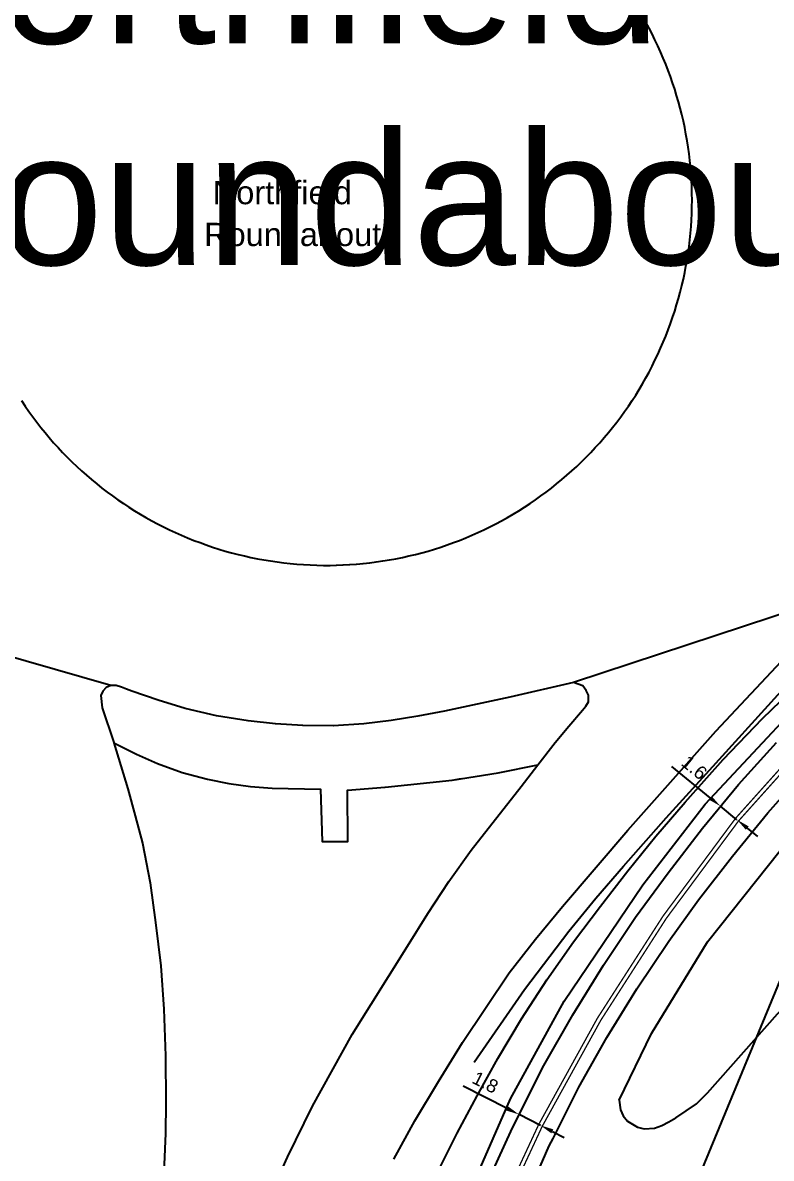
# Model space of a CAD drawing. Header units: millimetres. Extents: x 111502 to 977541, y 8702 to 1044108.
# Drawn here: x 489057.6 to 489113.9, y 240281.2 to 240366.6 of the extents above; entities that cross this region are included whole.
import ezdxf

# ---------------------------------------------------------------- set-up
doc = ezdxf.new("R2010")
doc.units = ezdxf.units.MM
doc.header["$LTSCALE"] = 0.25
doc.linetypes.add('DASHED2', pattern=[9.525, 6.35, -3.175])
for name, color, linetype in [('E HVSS As Laid Dimensions', 30, 'Continuous'), ('E HVSS As Laid HV', 10, 'Continuous'), ('X HVSS Site Background', 8, 'Continuous')]:
    doc.layers.add(name, color=color, linetype=linetype)
doc.styles.add('Arial', font='arial.ttf')
doc.styles.add('OS Master Map$1$Standard', font='txt')
doc.dimstyles.new('HVSS AsLaid', dxfattribs={"dimtxt": 1, "dimasz": 1, "dimexe": 0, "dimexo": 0, "dimgap": 0.5, "dimtad": 1, "dimdec": 1, "dimzin": 1, "dimdsep": 46, "dimtxsty": 'Arial', "dimcen": 0.09, "dimadec": 0, "dimazin": 0, "dimtfac": 1, "dimtdec": 1, "dimtmove": 0, "dimatfit": 3, "dimfxl": 1, "dimtolj": 1, "dimtzin": 0, "dimarcsym": 0})

# ---------------------------------------------------------------- blocks, each defined once
blk = doc.blocks.new('OS MAP 060722')
at = {"layer": 'X HVSS Site Background'}
for points in [[(297.333, 1226.962), (297.323, 1227.462), (297.313, 1227.962), (297.293, 1228.452), (297.253, 1228.952), (297.213, 1229.452), (297.163, 1229.952), (297.103, 1230.442), (297.043, 1230.942), (296.963, 1231.432), (296.873, 1231.922), (296.783, 1232.412), (296.683, 1232.902), (296.563, 1233.392), (296.443, 1233.872), (296.313, 1234.352), (296.173, 1234.832), (296.033, 1235.312), (295.873, 1235.782), (295.713, 1236.252), (295.533, 1236.722), (295.353, 1237.192), (295.163, 1237.652), (294.963, 1238.112), (294.763, 1238.562), (294.543, 1239.012), (294.323, 1239.462), (294.093, 1239.902), (293.853, 1240.342)], [(246.873, 1211.872), (247.153, 1211.452), (247.433, 1211.052), (247.723, 1210.642), (248.023, 1210.242), (248.333, 1209.852), (248.653, 1209.462), (248.973, 1209.082), (249.293, 1208.702), (249.633, 1208.332), (249.973, 1207.972), (250.323, 1207.612), (250.673, 1207.262), (251.033, 1206.912), (251.403, 1206.582), (251.773, 1206.252), (252.153, 1205.922), (252.543, 1205.602), (252.933, 1205.292), (253.333, 1204.992), (253.733, 1204.692), (254.133, 1204.402), (254.553, 1204.122), (254.963, 1203.852), (255.393, 1203.582), (255.813, 1203.322), (256.243, 1203.072), (256.683, 1202.832), (257.123, 1202.592), (257.563, 1202.372), (258.013, 1202.152), (258.473, 1201.942), (258.923, 1201.732), (259.383, 1201.542), (259.843, 1201.352), (260.313, 1201.182), (260.783, 1201.012), (261.253, 1200.852), (261.733, 1200.702), (262.213, 1200.552), (262.693, 1200.422), (263.173, 1200.292), (263.663, 1200.182), (264.143, 1200.072), (264.633, 1199.972), (265.123, 1199.882), (265.623, 1199.802), (266.113, 1199.732), (266.613, 1199.662), (267.103, 1199.612), (267.603, 1199.562), (268.103, 1199.532), (268.593, 1199.502), (269.093, 1199.482), (269.593, 1199.472), (270.093, 1199.472), (270.593, 1199.482), (271.093, 1199.502), (271.593, 1199.532), (272.093, 1199.562), (272.583, 1199.612), (273.083, 1199.662), (273.573, 1199.732), (274.073, 1199.802), (274.563, 1199.882), (275.053, 1199.972), (275.543, 1200.072), (276.033, 1200.182), (276.513, 1200.292), (277.003, 1200.422), (277.483, 1200.552), (277.953, 1200.702), (278.433, 1200.852), (278.903, 1201.012), (279.373, 1201.182), (279.843, 1201.352), (280.303, 1201.542), (280.763, 1201.732), (281.223, 1201.942), (281.673, 1202.152), (282.123, 1202.372), (282.563, 1202.592), (283.003, 1202.832), (283.443, 1203.072), (283.873, 1203.322), (284.303, 1203.582), (284.723, 1203.852), (285.143, 1204.122), (285.553, 1204.402), (285.963, 1204.692), (286.363, 1204.992), (286.753, 1205.292), (287.143, 1205.602), (287.533, 1205.922), (287.913, 1206.252), (288.283, 1206.582), (288.653, 1206.912), (289.013, 1207.262), (289.363, 1207.612), (289.713, 1207.972), (290.053, 1208.332), (290.393, 1208.702), (290.723, 1209.082), (291.043, 1209.462), (291.353, 1209.852), (291.663, 1210.242), (291.963, 1210.642), (292.253, 1211.052), (292.543, 1211.452), (292.823, 1211.872), (293.093, 1212.292), (293.353, 1212.712), (293.603, 1213.142), (293.853, 1213.582), (294.093, 1214.012), (294.323, 1214.462), (294.543, 1214.902), (294.763, 1215.352), (294.963, 1215.812), (295.163, 1216.272), (295.353, 1216.732), (295.533, 1217.192), (295.713, 1217.662), (295.873, 1218.132), (296.033, 1218.612), (296.173, 1219.082), (296.313, 1219.562), (296.443, 1220.042), (296.563, 1220.532), (296.683, 1221.022), (296.783, 1221.502), (296.873, 1221.992), (296.963, 1222.492), (297.043, 1222.982), (297.103, 1223.472), (297.163, 1223.972), (297.213, 1224.462), (297.253, 1224.962), (297.293, 1225.462), (297.313, 1225.962), (297.323, 1226.462), (297.333, 1226.962)], [(282.123, 1153.392), (283.823, 1157.142), (286.173, 1161.842), (288.373, 1165.642), (290.673, 1169.392), (293.073, 1172.992), (295.523, 1176.342), (298.123, 1179.692), (300.823, 1182.992), (303.673, 1186.142)], [(280.943, 1162.092), (284.733, 1167.552), (288.073, 1171.942), (290.083, 1174.422), (292.163, 1176.842), (295.393, 1180.462), (298.633, 1184.062), (303.793, 1189.722), (307.933, 1193.962), (310.403, 1196.182), (314.063, 1199.302), (317.783, 1202.342), (320.223, 1204.182), (322.763, 1205.882), (325.363, 1207.492), (328.093, 1209.092), (330.853, 1210.622), (333.653, 1212.092), (337.693, 1214.072), (341.833, 1215.822), (344.913, 1216.932), (348.033, 1217.922), (351.183, 1218.802)], [(284.973, 1152.092), (286.573, 1155.792), (286.873, 1156.342), (288.823, 1160.192), (290.923, 1163.942), (293.173, 1167.592), (295.573, 1171.192), (297.823, 1174.292), (300.373, 1177.592), (303.023, 1180.842), (305.823, 1183.992)], [(291.853, 1159.222), (291.943, 1158.502), (292.153, 1158.042), (292.473, 1157.642), (293.223, 1157.202), (293.723, 1157.072), (294.503, 1157.112), (295.053, 1157.322), (295.593, 1157.602), (296.123, 1157.892), (297.663, 1158.942), (298.503, 1159.782), (303.753, 1165.722), (315.193, 1176.872), (331.663, 1190.722), (339.563, 1195.622), (346.093, 1198.972), (352.913, 1201.802)], [(291.853, 1159.222), (294.293, 1164.232), (298.493, 1171.152), (303.953, 1178.012), (310.933, 1185.182), (316.623, 1190.462), (327.373, 1198.872), (332.853, 1202.432), (343.313, 1207.992), (352.003, 1211.022)], [(257.423, 1041.842), (266.023, 1097.342), (269.973, 1124.092), (273.613, 1144.112), (278.223, 1153.872), (279.653, 1156.732), (281.153, 1159.552), (282.713, 1162.352), (284.503, 1165.352), (286.403, 1168.282), (288.423, 1171.132), (290.443, 1173.822), (292.503, 1176.482), (294.613, 1179.102), (296.813, 1181.642), (299.663, 1184.852), (302.623, 1187.952), (304.693, 1189.922), (309.393, 1194.462), (314.043, 1198.552), (316.823, 1200.742), (319.653, 1202.852), (324.203, 1206.032)], [(257.423, 1041.842), (258.333, 1041.922), (267.513, 1084.312), (269.843, 1099.952), (272.113, 1116.872), (275.243, 1132.552), (276.793, 1139.572), (278.863, 1147.222), (281.063, 1153.352), (283.673, 1159.332), (287.703, 1166.672), (293.623, 1175.432), (298.313, 1181.512), (308.773, 1192.682), (314.843, 1197.912), (321.733, 1203.032), (324.823, 1205.062), (324.203, 1206.032)], [(274.893, 1154.782), (276.473, 1157.672), (278.243, 1160.632), (280.073, 1163.562), (283.573, 1168.802), (285.543, 1171.332), (287.583, 1173.792), (292.493, 1179.552), (299.113, 1186.992), (304.433, 1192.652), (307.083, 1195.222), (309.813, 1197.702)], [(309.813, 1197.702), (288.413, 1190.652)], [(253.603, 1190.432), (236.653, 1195.302)], [(288.413, 1190.652), (283.613, 1189.552), (278.713, 1188.502), (276.703, 1188.122), (274.683, 1187.802), (272.643, 1187.542), (270.353, 1187.392), (268.043, 1187.412), (265.993, 1187.542), (263.943, 1187.782), (261.543, 1188.152), (259.183, 1188.702), (257.163, 1189.322), (255.173, 1189.992), (254.783, 1190.152), (254.403, 1190.312), (254.003, 1190.432), (253.603, 1190.432)], [(285.723, 1184.452), (287.033, 1186.142), (288.063, 1187.362), (289.083, 1188.582), (289.333, 1188.872), (289.533, 1189.192), (289.533, 1189.702), (289.353, 1190.062), (289.123, 1190.402), (288.413, 1190.652)], [(253.603, 1190.432), (253.243, 1190.282), (252.993, 1190.012), (252.843, 1189.672), (252.953, 1188.762), (253.833, 1186.132), (253.833, 1186.122)], [(282.663, 1082.042), (285.463, 1088.022), (286.903, 1093.622), (291.923, 1115.342), (293.663, 1124.802), (294.433, 1131.662), (295.013, 1140.632), (295.303, 1147.292), (304.093, 1168.532), (312.483, 1178.672), (319.243, 1185.422), (325.803, 1189.672), (328.413, 1189.282), (329.863, 1187.932), (331.113, 1185.712), (330.153, 1182.622), (328.413, 1179.442), (327.933, 1175.582), (328.513, 1170.652), (330.533, 1163.412), (331.872, 1161.893)], [(253.833, 1186.122), (254.873, 1182.652), (255.443, 1180.612), (255.973, 1178.562), (256.553, 1175.592), (256.973, 1172.592), (257.353, 1169.342), (257.583, 1166.072), (257.713, 1162.562), (257.743, 1159.042), (257.713, 1156.712), (257.623, 1154.382), (257.393, 1151.852), (256.673, 1146.382), (255.863, 1140.252), (254.853, 1133.162), (253.513, 1123.532), (252.313, 1115.072), (250.963, 1106.162), (249.713, 1097.902), (248.603, 1090.762), (247.203, 1082.752)], [(253.833, 1186.122), (255.523, 1185.262), (257.123, 1184.562), (258.973, 1183.892), (260.873, 1183.372), (262.483, 1183.052), (264.103, 1182.842), (265.733, 1182.702), (269.383, 1182.632), (269.513, 1178.682), (271.433, 1178.702), (271.403, 1182.542), (274.243, 1182.772), (279.293, 1183.312), (282.733, 1183.852), (285.723, 1184.452)], [(252.273, 1079.042), (253.613, 1091.052), (255.673, 1106.302), (257.443, 1118.912), (258.013, 1122.862), (258.613, 1126.822), (259.223, 1130.762), (259.793, 1133.892), (260.493, 1137.002), (261.433, 1140.572), (262.513, 1144.102), (263.743, 1147.612), (265.143, 1151.052), (266.883, 1154.942), (268.773, 1158.772), (271.763, 1164.162), (275.913, 1170.822), (277.463, 1173.272), (279.033, 1175.692), (280.713, 1178.042), (284.473, 1182.832), (285.723, 1184.452)]]:
    blk.add_lwpolyline(points, dxfattribs=at)
at = {"layer": 'X HVSS Site Background', "flags": 128}
for points in [[(297.333, 1226.962), (297.323, 1227.462), (297.323, 1227.462), (297.313, 1227.962), (297.313, 1227.962), (297.293, 1228.452), (297.293, 1228.452), (297.253, 1228.952), (297.253, 1228.952), (297.213, 1229.452), (297.213, 1229.452), (297.163, 1229.952), (297.163, 1229.952), (297.103, 1230.442), (297.103, 1230.442), (297.043, 1230.942), (297.043, 1230.942), (296.963, 1231.432), (296.963, 1231.432), (296.873, 1231.922), (296.873, 1231.922), (296.783, 1232.412), (296.783, 1232.412), (296.683, 1232.902), (296.683, 1232.902), (296.563, 1233.392), (296.563, 1233.392), (296.443, 1233.872), (296.443, 1233.872), (296.313, 1234.352), (296.313, 1234.352), (296.173, 1234.832), (296.173, 1234.832), (296.033, 1235.312), (296.033, 1235.312), (295.873, 1235.782), (295.873, 1235.782), (295.713, 1236.252), (295.713, 1236.252), (295.533, 1236.722), (295.533, 1236.722), (295.353, 1237.192), (295.353, 1237.192), (295.163, 1237.652), (295.163, 1237.652), (294.963, 1238.112), (294.963, 1238.112), (294.763, 1238.562), (294.763, 1238.562), (294.543, 1239.012), (294.543, 1239.012), (294.323, 1239.462), (294.323, 1239.462), (294.093, 1239.902), (294.093, 1239.902), (293.853, 1240.342)], [(246.873, 1211.872), (247.153, 1211.452), (247.153, 1211.452), (247.433, 1211.052), (247.433, 1211.052), (247.723, 1210.642), (247.723, 1210.642), (248.023, 1210.242), (248.023, 1210.242), (248.333, 1209.852), (248.333, 1209.852), (248.653, 1209.462), (248.653, 1209.462), (248.973, 1209.082), (248.973, 1209.082), (249.293, 1208.702), (249.293, 1208.702), (249.633, 1208.332), (249.633, 1208.332), (249.973, 1207.972), (249.973, 1207.972), (250.323, 1207.612), (250.323, 1207.612), (250.673, 1207.262), (250.673, 1207.262), (251.033, 1206.912), (251.033, 1206.912), (251.403, 1206.582), (251.403, 1206.582), (251.773, 1206.252), (251.773, 1206.252), (252.153, 1205.922), (252.153, 1205.922), (252.543, 1205.602), (252.543, 1205.602), (252.933, 1205.292), (252.933, 1205.292), (253.333, 1204.992), (253.333, 1204.992), (253.733, 1204.692), (253.733, 1204.692), (254.133, 1204.402), (254.133, 1204.402), (254.553, 1204.122), (254.553, 1204.122), (254.963, 1203.852), (254.963, 1203.852), (255.393, 1203.582), (255.393, 1203.582), (255.813, 1203.322), (255.813, 1203.322), (256.243, 1203.072), (256.243, 1203.072), (256.683, 1202.832), (256.683, 1202.832), (257.123, 1202.592), (257.123, 1202.592), (257.563, 1202.372), (257.563, 1202.372), (258.013, 1202.152), (258.013, 1202.152), (258.473, 1201.942), (258.473, 1201.942), (258.923, 1201.732), (258.923, 1201.732), (259.383, 1201.542), (259.383, 1201.542), (259.843, 1201.352), (259.843, 1201.352), (260.313, 1201.182), (260.313, 1201.182), (260.783, 1201.012), (260.783, 1201.012), (261.253, 1200.852), (261.253, 1200.852), (261.733, 1200.702), (261.733, 1200.702), (262.213, 1200.552), (262.213, 1200.552), (262.693, 1200.422), (262.693, 1200.422), (263.173, 1200.292), (263.173, 1200.292), (263.663, 1200.182), (263.663, 1200.182), (264.143, 1200.072), (264.143, 1200.072), (264.633, 1199.972), (264.633, 1199.972), (265.123, 1199.882), (265.123, 1199.882), (265.623, 1199.802), (265.623, 1199.802), (266.113, 1199.732), (266.113, 1199.732), (266.613, 1199.662), (266.613, 1199.662), (267.103, 1199.612), (267.103, 1199.612), (267.603, 1199.562), (267.603, 1199.562), (268.103, 1199.532), (268.103, 1199.532), (268.593, 1199.502), (268.593, 1199.502), (269.093, 1199.482), (269.093, 1199.482), (269.593, 1199.472), (269.593, 1199.472), (270.093, 1199.472), (270.093, 1199.472), (270.593, 1199.482), (270.593, 1199.482), (271.093, 1199.502), (271.093, 1199.502), (271.593, 1199.532), (271.593, 1199.532), (272.093, 1199.562), (272.093, 1199.562), (272.583, 1199.612), (272.583, 1199.612), (273.083, 1199.662), (273.083, 1199.662), (273.573, 1199.732), (273.573, 1199.732), (274.073, 1199.802), (274.073, 1199.802), (274.563, 1199.882), (274.563, 1199.882), (275.053, 1199.972), (275.053, 1199.972), (275.543, 1200.072), (275.543, 1200.072), (276.033, 1200.182), (276.033, 1200.182), (276.513, 1200.292), (276.513, 1200.292), (277.003, 1200.422), (277.003, 1200.422), (277.483, 1200.552), (277.483, 1200.552), (277.953, 1200.702), (277.953, 1200.702), (278.433, 1200.852), (278.433, 1200.852), (278.903, 1201.012), (278.903, 1201.012), (279.373, 1201.182), (279.373, 1201.182), (279.843, 1201.352), (279.843, 1201.352), (280.303, 1201.542), (280.303, 1201.542), (280.763, 1201.732), (280.763, 1201.732), (281.223, 1201.942), (281.223, 1201.942), (281.673, 1202.152), (281.673, 1202.152), (282.123, 1202.372), (282.123, 1202.372), (282.563, 1202.592), (282.563, 1202.592), (283.003, 1202.832), (283.003, 1202.832), (283.443, 1203.072), (283.443, 1203.072), (283.873, 1203.322), (283.873, 1203.322), (284.303, 1203.582), (284.303, 1203.582), (284.723, 1203.852), (284.723, 1203.852), (285.143, 1204.122), (285.143, 1204.122), (285.553, 1204.402), (285.553, 1204.402), (285.963, 1204.692), (285.963, 1204.692), (286.363, 1204.992), (286.363, 1204.992), (286.753, 1205.292), (286.753, 1205.292), (287.143, 1205.602), (287.143, 1205.602), (287.533, 1205.922), (287.533, 1205.922), (287.913, 1206.252), (287.913, 1206.252), (288.283, 1206.582), (288.283, 1206.582), (288.653, 1206.912), (288.653, 1206.912), (289.013, 1207.262), (289.013, 1207.262), (289.363, 1207.612), (289.363, 1207.612), (289.713, 1207.972), (289.713, 1207.972), (290.053, 1208.332), (290.053, 1208.332), (290.393, 1208.702), (290.393, 1208.702), (290.723, 1209.082), (290.723, 1209.082), (291.043, 1209.462), (291.043, 1209.462), (291.353, 1209.852), (291.353, 1209.852), (291.663, 1210.242), (291.663, 1210.242), (291.963, 1210.642), (291.963, 1210.642), (292.253, 1211.052), (292.253, 1211.052), (292.543, 1211.452), (292.543, 1211.452), (292.823, 1211.872), (292.823, 1211.872), (293.093, 1212.292), (293.093, 1212.292), (293.353, 1212.712), (293.353, 1212.712), (293.603, 1213.142), (293.603, 1213.142), (293.853, 1213.582), (293.853, 1213.582), (294.093, 1214.012), (294.093, 1214.012), (294.323, 1214.462), (294.323, 1214.462), (294.543, 1214.902), (294.543, 1214.902), (294.763, 1215.352), (294.763, 1215.352), (294.963, 1215.812), (294.963, 1215.812), (295.163, 1216.272), (295.163, 1216.272), (295.353, 1216.732), (295.353, 1216.732), (295.533, 1217.192), (295.533, 1217.192), (295.713, 1217.662), (295.713, 1217.662), (295.873, 1218.132), (295.873, 1218.132), (296.033, 1218.612), (296.033, 1218.612), (296.173, 1219.082), (296.173, 1219.082), (296.313, 1219.562), (296.313, 1219.562), (296.443, 1220.042), (296.443, 1220.042), (296.563, 1220.532), (296.563, 1220.532), (296.683, 1221.022), (296.683, 1221.022), (296.783, 1221.502), (296.783, 1221.502), (296.873, 1221.992), (296.873, 1221.992), (296.963, 1222.492), (296.963, 1222.492), (297.043, 1222.982), (297.043, 1222.982), (297.103, 1223.472), (297.103, 1223.472), (297.163, 1223.972), (297.163, 1223.972), (297.213, 1224.462), (297.213, 1224.462), (297.253, 1224.962), (297.253, 1224.962), (297.293, 1225.462), (297.293, 1225.462), (297.313, 1225.962), (297.313, 1225.962), (297.323, 1226.462), (297.323, 1226.462), (297.333, 1226.962)], [(253.603, 1190.432), (236.653, 1195.302)], [(288.413, 1190.652), (283.613, 1189.552), (283.613, 1189.552), (278.713, 1188.502), (278.713, 1188.502), (276.703, 1188.122), (276.703, 1188.122), (274.683, 1187.802), (274.683, 1187.802), (272.643, 1187.542), (272.643, 1187.542), (270.353, 1187.392), (270.353, 1187.392), (268.043, 1187.412), (268.043, 1187.412), (265.993, 1187.542), (265.993, 1187.542), (263.943, 1187.782), (263.943, 1187.782), (261.543, 1188.152), (261.543, 1188.152), (259.183, 1188.702), (259.183, 1188.702), (257.163, 1189.322), (257.163, 1189.322), (255.173, 1189.992), (255.173, 1189.992), (254.783, 1190.152), (254.783, 1190.152), (254.403, 1190.312), (254.403, 1190.312), (254.003, 1190.432), (254.003, 1190.432), (253.603, 1190.432)], [(288.603, 1190.715), (288.413, 1190.652)], [(288.495, 1190.623), (288.413, 1190.652)], [(253.603, 1190.432), (253.243, 1190.282), (253.243, 1190.282), (252.993, 1190.012), (252.993, 1190.012), (252.843, 1189.672), (252.843, 1189.672), (252.953, 1188.762), (252.953, 1188.762), (253.833, 1186.132), (253.833, 1186.132), (253.833, 1186.122)], [(253.833, 1186.122), (254.873, 1182.652), (254.873, 1182.652), (255.443, 1180.612), (255.443, 1180.612), (255.973, 1178.562), (255.973, 1178.562), (256.553, 1175.592), (256.553, 1175.592), (256.973, 1172.592), (256.973, 1172.592), (257.353, 1169.342), (257.353, 1169.342), (257.381, 1168.942)], [(253.833, 1186.122), (255.523, 1185.262), (255.523, 1185.262), (257.123, 1184.562), (257.123, 1184.562), (258.973, 1183.892), (258.973, 1183.892), (260.873, 1183.372), (260.873, 1183.372), (262.483, 1183.052), (262.483, 1183.052), (264.103, 1182.842), (264.103, 1182.842), (265.733, 1182.702), (265.733, 1182.702), (269.383, 1182.632), (269.383, 1182.632), (269.513, 1178.682), (269.513, 1178.682), (271.433, 1178.702), (271.433, 1178.702), (271.403, 1182.542), (271.403, 1182.542), (274.243, 1182.772), (274.243, 1182.772), (279.293, 1183.312), (279.293, 1183.312), (279.982, 1183.42)]]:
    blk.add_lwpolyline(points, dxfattribs=at)
at = {"layer": 'X HVSS Site Background', "char_height": 1.75, "attachment_point": 7, "style": 'OS Master Map$1$Standard'}
for s, insert in [('{\\farial|b0|i0|c0|p34;Northfield}', (261.273, 1226.625)), ('{\\farial|b0|i0|c0|p34;Roundabout}', (260.623, 1223.475))]:
    blk.add_mtext(s, dxfattribs=dict(at, insert=insert))
blk = doc.blocks.new('*D2026')
at = {"layer": 'Defpoints', "color": 0, "transparency": 16777216}
for p in [(489094.9, 240284.45), (489096.506, 240283.636), (489096.506, 240283.636)]:
    blk.add_point(p, dxfattribs=at)
at = {"layer": 'E HVSS As Laid Dimensions', "color": 0, "lineweight": -2, "transparency": 16777216}
for p, q in [((489094.008, 240284.901), (489090.682, 240286.586)), ((489096.506, 240283.636), (489094.9, 240284.45)), ((489097.398, 240283.184), (489098.29, 240282.733))]:
    blk.add_line(p, q, dxfattribs=at)
at = {"layer": 'E HVSS As Laid Dimensions', "color": 0, "transparency": 16777216}
for points in [[(489094.083, 240285.05), (489093.932, 240284.753), (489094.9, 240284.45)], [(489097.473, 240283.333), (489097.322, 240283.036), (489096.506, 240283.636)]]:
    blk.add_solid(points, dxfattribs=at)
at = {"layer": 'E HVSS As Laid Dimensions', "color": 0, "transparency": 16777216, "insert": (489092.355, 240286.871), "char_height": 1, "attachment_point": 5, "rotation": 333.13808, "style": 'Arial'}
blk.add_mtext('\\A1;1.8', dxfattribs=at)
blk = doc.blocks.new('*D2027')
at = {"layer": 'Defpoints', "color": 0, "transparency": 16777216}
for p in [(489110.05, 240307.65), (489111.29, 240306.639), (489111.29, 240306.639)]:
    blk.add_point(p, dxfattribs=at)
at = {"layer": 'E HVSS As Laid Dimensions', "color": 0, "lineweight": -2, "transparency": 16777216}
for p, q in [((489109.275, 240308.282), (489106.387, 240310.636)), ((489111.29, 240306.639), (489110.05, 240307.65)), ((489112.065, 240306.007), (489112.84, 240305.375))]:
    blk.add_line(p, q, dxfattribs=at)
at = {"layer": 'E HVSS As Laid Dimensions', "color": 0, "transparency": 16777216}
for points in [[(489109.38, 240308.411), (489109.17, 240308.153), (489110.05, 240307.65)], [(489112.17, 240306.136), (489111.96, 240305.878), (489111.29, 240306.639)]]:
    blk.add_solid(points, dxfattribs=at)
at = {"layer": 'E HVSS As Laid Dimensions', "color": 0, "transparency": 16777216, "insert": (489108.082, 240310.558), "char_height": 1, "attachment_point": 5, "rotation": 320.80673, "style": 'Arial'}
blk.add_mtext('\\A1;1.6', dxfattribs=at)

msp = doc.modelspace()

# ---------------------------------------------------------------- linework, layer by layer
at = {"lineweight": 0}
msp.add_circle((488727.819, 239008.333), 11388.418, dxfattribs=at)
at = {"layer": 'E HVSS As Laid HV', "linetype": 'DASHED2', "lineweight": 0, "flags": 128}
for points in [[(488049.848, 238361.019, 0.1, 0.1, 0.043292), (488055.851, 238356.457, 0.1, 0.1, 0.249429), (488065.341, 238357.03, 0.1, 0.1, -0.12676), (488071.38, 238359.342, 0.1, 0.1, 0), (488082.161, 238361.793, 0.1, 0.1, 0.073615), (488100.171, 238368.508, 0.1, 0.1, 0), (488104.205, 238370.574, 0.1, 0.1, -0.125377), (488106.891, 238371.251, 0.1, 0.1, 0.140227), (488109.579, 238371.643, 0.1, 0.1, -0.055552), (488120.708, 238376.614, 0.1, 0.1, -0.03367), (488143.513, 238381.207, 0.1, 0.1, 0), (488185.475, 238388.089, 0.1, 0.1, 0), (488205.468, 238391.368, 0.1, 0.1, 0), (488227.584, 238394.902, 0.1, 0.1, 0), (488242.524, 238397.221, 0.1, 0.1, 0.044719), (488268.731, 238403.638, 0.1, 0.1, 0.028304), (488299.333, 238416.072, 0.1, 0.1, -0.027034), (488335.252, 238429.663, 0.1, 0.1, -0.034397), (488384.738, 238437.84, 0.1, 0.1, 0), (488429.798, 238443.458, 0.1, 0.1, 0), (488477.014, 238448.668, 0.1, 0.1, 0), (488506.338, 238451.716, 0.1, 0.1, -0.044149), (488529.624, 238451.527, 0.1, 0.1, -0.127565), (488563.161, 238437.318, 0.1, 0.1, -0.080259), (488582.783, 238415.286, 0.1, 0.1, -0.002449), (488588.66, 238405.451, 0.1, 0.1, 0.217389), (488600.804, 238397.351, 0.1, 0.1, 0.086441), (488616.602, 238399.337, 0.1, 0.1, 0), (488627.946, 238402.001, 0.1, 0.1, 0), (488631.397, 238402.975, 0.1, 0.1, 0), (488646.352, 238407.488, 0.1, 0.1, 0), (488658.588, 238411.38, 0.1, 0.1, 0.051422), (488672.847, 238417.507, 0.1, 0.1, 0.113478), (488681.505, 238426.847, 0.1, 0.1, 0.125867), (488686.782, 238443.079, 0.1, 0.1, -0.336809), (488687.996, 238444.362, 0.1, 0.1, 0), (488693.364, 238444.824, 0.1, 0.1, 0), (488708.536, 238446.101, 0.1, 0.1, 0.084786), (488731.804, 238452.697, 0.1, 0.1, 0.047226), (488745.226, 238462.252, 0.1, 0.1, 0), (488760.222, 238467.871, 0.1, 0.1, 0.158284), (488761.409, 238468.981, 0.1, 0.1, -0.065128), (488766.608, 238472.658, 0.1, 0.1, -0.103015), (488776.978, 238474.944, 0.1, 0.1, -0.031939), (488809.751, 238477.25, 0.1, 0.1, -0.050483), (488838.515, 238474.382, 0.1, 0.1, -0.067758), (488842.856, 238471.992, 0.1, 0.1, 0.080177), (488858.21, 238467.406, 0.1, 0.1, 0.060601), (488901.257, 238467.091, 0.1, 0.1, 0), (488911.177, 238468.821, 0.1, 0.1, 0.049707), (488942.454, 238479.058, 0.1, 0.1, 0.013298), (488964.176, 238490.444, 0.1, 0.1, -0.022655), (488978.735, 238497.392, 0.1, 0.1, 0.196232), (488980.144, 238498.973, 0.1, 0.1, -0.253489), (488982.134, 238501.165, 0.1, 0.1, 0), (488987.855, 238502.851, 0.1, 0.1, -0.016852), (489028.647, 238511.53, 0.1, 0.1, 0), (489064.677, 238519.37, 0.1, 0.1, 0), (489092.604, 238525.939, 0.1, 0.1, 0), (489110.622, 238530.224, 0.1, 0.1, -0.168964), (489113.797, 238529.888, 0.1, 0.1, 0.155476), (489117.285, 238529.555, 0.1, 0.1, -0.044111), (489125.18, 238530.668, 0.1, 0.1, -0.065922), (489143.904, 238528.418, 0.1, 0.1, 0.123292), (489167.742, 238528.235, 0.1, 0.1, 0), (489177.872, 238530.79, 0.1, 0.1, 0.111936), (489198.835, 238544.026, 0.1, 0.1, -0.120963), (489214.556, 238557.049, 0.1, 0.1, -0.063814), (489237.488, 238563.509, 0.1, 0.1, -0.04178), (489258.824, 238564.444, 0.1, 0.1, 0.048643), (489279.282, 238566.288, 0.1, 0.1, 0.064939), (489307.784, 238576.11, 0.1, 0.1, 0.053659), (489329.528, 238588.547, 0.1, 0.1, 0), (489351.031, 238605.067, 0.1, 0.1, 0.156242), (489352.909, 238608.358, 0.1, 0.1, -0.231021), (489354.615, 238611.152, 0.1, 0.1, 0), (489363.782, 238616.2, 0.1, 0.1, 0), (489402.159, 238633.676, 0.1, 0.1, 0), (489449.011, 238656.564, 0.1, 0.1, 0), (489479.456, 238672.611, 0.1, 0.1, 0), (489499.381, 238683.436, 0.1, 0.1, 0), (489523.438, 238697.167, 0.1, 0.1, -0.050111), (489544.384, 238705.312, 0.1, 0.1, -0.210516), (489546.712, 238704.828, 0.1, 0.1, 0.12699), (489550.256, 238704.545, 0.1, 0.1, 0), (489562.863, 238706.366, 0.1, 0.1, 0.051967), (489592.852, 238713.331, 0.1, 0.1, 0.039736), (489612.675, 238723.904, 0.1, 0.1, 0.361899), (489612.773, 238731.593, 0.1, 0.1, -0.0428), (489604.802, 238743.887, 0.1, 0.1, 0), (489596.886, 238759.266, 0.1, 0.1, 0), (489594.541, 238764.02, 0.1, 0.1, 0), (489593.422, 238771.071, 0.1, 0.1, -0.047395), (489588.974, 238792.198, 0.1, 0.1, -0.061151), (489591.749, 238813.073, 0.1, 0.1, 0), (489595.975, 238834.743, 0.1, 0.1, 0.029056), (489599.1, 238866.683, 0.1, 0.1, 0.042858), (489598.557, 238879.211, 0.1, 0.1, 0.096718), (489597.5, 238885.391, 0.1, 0.1, -0.085047), (489596.758, 238891.134, 0.1, 0.1, 0.025248), (489594.556, 238918.333, 0.1, 0.1, 0.02521), (489591.837, 238934.924, 0.1, 0.1, 0.025218), (489581.22, 238973.224, 0.1, 0.1, 0.025213), (489565.464, 239002.07, 0.1, 0.1, 0.025205), (489546.573, 239036.345, 0.1, 0.1, 0), (489544.961, 239039.079, 0.1, 0.1, 0.194566), (489543.808, 239040.187, 0.1, 0.1, -0.145758), (489542.406, 239040.994, 0.1, 0.1, 0), (489537.481, 239049.101, 0.1, 0.1, 0), (489519.682, 239080.289, 0.1, 0.1, 0), (489507.115, 239101.867, 0.1, 0.1, 0), (489499.114, 239115.386, 0.1, 0.1, 0), (489490.472, 239133.016, 0.1, 0.1, 0), (489471.334, 239163.831, 0.1, 0.1, 0.055115), (489460.233, 239181.004, 0.1, 0.1, 0), (489453.383, 239190.453, 0.1, 0.1, 0.108248), (489437.195, 239204.766, 0.1, 0.1, 0.054478), (489419.749, 239213.017, 0.1, 0.1, -0.118377), (489406.273, 239222.881, 0.1, 0.1, -0.097572), (489404.243, 239227.838, 0.1, 0.1, 0.101231), (489402.16, 239232.917, 0.1, 0.1, 0), (489400.408, 239235.05, 0.1, 0.1, 0.070019), (489396.514, 239240.094, 0.1, 0.1, -0.114252), (489392.529, 239245.394, 0.1, 0.1, -0.087192), (489389.88, 239255.923, 0.1, 0.1, 0.121054), (489386.876, 239268.626, 0.1, 0.1, 0), (489381.75, 239277.649, 0.1, 0.1, 0.076698), (489372.452, 239289.308, 0.1, 0.1, 0.012905), (489361.73, 239299.589, 0.1, 0.1, 0), (489343.522, 239317.116, 0.1, 0.1, 0), (489327.342, 239331.641, 0.1, 0.1, 0), (489306.924, 239348.752, 0.1, 0.1, 0), (489285.687, 239365.47, 0.1, 0.1, 0), (489268.569, 239378.005, 0.1, 0.1, 0), (489253.712, 239388.338, 0.1, 0.1, 0), (489242.891, 239395.368, 0.1, 0.1, 0), (489223.368, 239407.422, 0.1, 0.1, 0.016988), (489205.187, 239419.298, 0.1, 0.1, 0.025408), (489177.725, 239434.184, 0.1, 0.1, 0.030045), (489164.406, 239438.688, 0.1, 0.1, -0.057176), (489150.034, 239445.157, 0.1, 0.1, -0.037373), (489141.436, 239451.206, 0.1, 0.1, 0.04562), (489132.989, 239455.678, 0.1, 0.1, 0), (489119.04, 239462.124, 0.1, 0.1, 0), (489087.448, 239474.347, 0.1, 0.1, 0), (489025.798, 239496.678, 0.1, 0.1, 0), (489006.214, 239504.018, 0.1, 0.1, 0.132612), (488975.41, 239504.803, 0.1, 0.1, -0.212231), (488951.196, 239510.672, 0.1, 0.1, 0.043695), (488943.773, 239517.736, 0.1, 0.1, 0.073111), (488938.412, 239520.887, 0.1, 0.1, -0.136067), (488930.426, 239528.175, 0.1, 0.1, 0.125496), (488912.91, 239547.597, 0.1, 0.1, 0), (488879.422, 239567.369, 0.1, 0.1, 0), (488857.939, 239581.18, 0.1, 0.1, 0), (488850.017, 239586.679, 0.1, 0.1, 0), (488844.681, 239590.639, 0.1, 0.1, 0), (488820.98, 239607.871, 0.1, 0.1, 0), (488807.423, 239617.842, 0.1, 0.1, 0), (488783.688, 239637.763, 0.1, 0.1, 0.055588), (488773.841, 239643.1, 0.1, 0.1, 0), (488769.468, 239645.134, 0.1, 0.1, 0.102418), (488748.486, 239647.437, 0.1, 0.1, 0.010269), (488739.83, 239646.323, 0.1, 0.1, 0.017149), (488721.174, 239642.709, 0.1, 0.1, 0), (488703.52, 239638.292, 0.1, 0.1, 0), (488684.735, 239633.453, 0.1, 0.1, -0.348232), (488679.834, 239636.646, 0.1, 0.1, 0), (488672.709, 239654.182, 0.1, 0.1, 0), (488665.058, 239672.4, 0.1, 0.1, 0.02461), (488661.23, 239676.829, 0.1, 0.1, -0.098784), (488653.564, 239694.353, 0.1, 0.1, 0), (488649.581, 239710.115, 0.1, 0.1, -0.152415), (488652.387, 239736.709, 0.1, 0.1, -0.114865), (488665.19, 239753.469, 0.1, 0.1, 0), (488671.192, 239758.276, 0.1, 0.1, 0), (488691.644, 239774.478, 0.1, 0.1, 0), (488702.051, 239782.382, 0.1, 0.1, -0.376272), (488709.528, 239781.642, 0.1, 0.1, 0), (488717.144, 239773.862, 0.1, 0.1, 0.098671), (488741.059, 239758.605, 0.1, 0.1, 0.116217), (488770.491, 239757.143, 0.1, 0.1, 0.128766), (488794.566, 239769.231, 0.1, 0.1, 0), (488836.779, 239807.938, 0.1, 0.1, 0.031698), (488855.864, 239830.262, 0.1, 0.1, 0), (488860.546, 239837.203, 0.1, 0.1, 0.031202), (488871.922, 239859.412, 0.1, 0.1, -0.045048), (488875.939, 239864.931, 0.1, 0.1, -0.389021), (488888.072, 239866.08, 0.1, 0.1, 0), (488899.325, 239854.595, 0.1, 0.1, 0), (488913.452, 239843.595, 0.1, 0.1, 0.027841), (488927.624, 239835.208, 0.1, 0.1, 0.088194), (488930.113, 239834.478, 0.1, 0.1, 0.318129), (488938.737, 239839.68, 0.1, 0.1, 0), (488940.396, 239843.924, 0.1, 0.1, -0.032054), (488947.776, 239860.815, 0.1, 0.1, -0.037197), (488956.376, 239875.375, 0.1, 0.1, -0.03843), (488972.341, 239892.524, 0.1, 0.1, 0.137003), (488976.851, 239901.594, 0.1, 0.1, -0.161376), (488977.286, 239902.14, 0.1, 0.1, 0), (488982.986, 239906.898, 0.1, 0.1, 0.21523), (488985.176, 239911.304, 0.1, 0.1, -0.261004), (488988.118, 239915.424, 0.1, 0.1, 0.187052), (488996.142, 239926.23, 0.1, 0.1, 0.042505), (488996.487, 239930.793, 0.1, 0.1, -0.142832), (489002.023, 239950.685, 0.1, 0.1, 0), (489005.802, 239958.178, 0.1, 0.1, 0), (489021.416, 239990.652, 0.1, 0.1, 0), (489030.509, 240012.642, 0.1, 0.1, 0), (489038.787, 240034.315, 0.1, 0.1, 0.012521), (489051.796, 240074.489, 0.1, 0.1, 0), (489059.536, 240100.024, 0.1, 0.1, -0.110114), (489063.241, 240104.924, 0.1, 0.1, 0), (489070.577, 240110.705, 0.1, 0.1, 0.107077), (489074.92, 240117.332, 0.1, 0.1, 0), (489079.822, 240129.38, 0.1, 0.1, 0.11373), (489079.659, 240146.418, 0.1, 0.1, 0.081361), (489074.984, 240156.982, 0.1, 0.1, -0.198321), (489073.436, 240166.237, 0.1, 0.1, 0), (489079.063, 240198.912, 0.1, 0.1, 0), (489085.084, 240242.293, 0.1, 0.1, -0.03024), (489090.293, 240267.72, 0.1, 0.1, -0.040459), (489096.64, 240283.569, 0.1, 0.1, -0.050094), (489111.406, 240306.544, 0.1, 0.1, -0.049248), (489128.073, 240322.847, 0.1, 0.1, -0.02313), (489148.443, 240335.686, 0.1, 0.1, 0), (489158.215, 240339.811, 0.1, 0.1, -0.164254), (489161.898, 240339.678, 0.1, 0.1, 0.047454), (489168.952, 240337.546, 0.1, 0.1, 0.038339), (489182.829, 240334.857, 0.1, 0.1, 0.007658), (489207.172, 240331.979, 0.1, 0.1, 0), (489258.737, 240328.122, 0.1, 0.1, 0.121539), (489278.041, 240331.662, 0.1, 0.1, 0), (489290.083, 240337.65, 0.1, 0.1, -0.095709), (489293.83, 240338.471, 0.1, 0.1, 0), (489321.406, 240337.607, 0.1, 0.1, -0.02822), (489351.713, 240334.746, 0.1, 0.1, 0), (489380.496, 240329.238, 0.1, 0.1, -0.031168), (489392.807, 240326.002, 0.1, 0.1, 0), (489421.36, 240315.948, 0.1, 0.1, 0), (489433.229, 240310.777, 0.1, 0.1, 0.21112), (489435.967, 240310.903, 0.1, 0.1, 0), (489461.38, 240322.241, 0.1, 0.1, 0.048039), (489480.408, 240334.356, 0.1, 0.1, 0.379008), (489481.435, 240349.317, 0.1, 0.1, 0), (489473.119, 240359.433, 0.1, 0.1, 0), (489464.276, 240371.898, 0.1, 0.1, 0), (489457.349, 240379.762, 0.1, 0.1, -0.186401), (489454.955, 240390.714, 0.1, 0.1, 0), (489456.968, 240401.6, 0.1, 0.1, 0.138043), (489455.74, 240415.173, 0.1, 0.1, 0.069733), (489432.09, 240444.226, 0.1, 0.1, -0.051536), (489411.162, 240468.922, 0.1, 0.1, 0), (489403.189, 240481.87, 0, 0, 0)], [(488050.049, 238361.241, 0.1, 0.1, 0.043174), (488055.994, 238356.721, 0.1, 0.1, 0.248611), (488065.175, 238357.28, 0.1, 0.1, -0.126241), (488071.33, 238359.639, 0.1, 0.1, 0), (488082.096, 238362.086, 0.1, 0.1, 0.07364), (488100.031, 238368.773, 0.1, 0.1, 0), (488104.066, 238370.84, 0.1, 0.1, -0.126099), (488106.912, 238371.551, 0.1, 0.1, 0.140405), (488109.441, 238371.91, 0.1, 0.1, -0.055507), (488120.623, 238376.902, 0.1, 0.1, -0.033672), (488143.469, 238381.504, 0.1, 0.1, 0), (488185.427, 238388.385, 0.1, 0.1, 0), (488205.42, 238391.664, 0.1, 0.1, 0), (488227.536, 238395.198, 0.1, 0.1, 0), (488242.479, 238397.517, 0.1, 0.1, 0.04472), (488268.634, 238403.922, 0.1, 0.1, 0.028307), (488299.208, 238416.345, 0.1, 0.1, -0.027045), (488335.172, 238429.952, 0.1, 0.1, -0.034402), (488384.705, 238438.138, 0.1, 0.1, 0), (488429.763, 238443.756, 0.1, 0.1, 0), (488476.982, 238448.966, 0.1, 0.1, 0), (488506.31, 238452.015, 0.1, 0.1, -0.044201), (488529.668, 238451.824, 0.1, 0.1, -0.12758), (488563.347, 238437.553, 0.1, 0.1, -0.08028), (488583.038, 238415.444, 0.1, 0.1, -0.002449), (488588.917, 238405.606, 0.1, 0.1, 0.217086), (488600.836, 238397.65, 0.1, 0.1, 0.086403), (488616.523, 238399.626, 0.1, 0.1, 0), (488627.871, 238402.292, 0.1, 0.1, 0), (488631.313, 238403.263, 0.1, 0.1, 0), (488646.263, 238407.774, 0.1, 0.1, 0), (488658.498, 238411.666, 0.1, 0.1, 0.05138), (488672.689, 238417.762, 0.1, 0.1, 0.113416), (488681.248, 238427.002, 0.1, 0.1, 0.125962), (488686.483, 238443.105, 0.1, 0.1, -0.339832), (488687.959, 238444.66, 0.1, 0.1, 0), (488693.338, 238445.123, 0.1, 0.1, 0), (488708.507, 238446.399, 0.1, 0.1, 0.084732), (488731.664, 238452.962, 0.1, 0.1, 0.047347), (488745.07, 238462.514, 0.1, 0.1, 0), (488760.105, 238468.148, 0.1, 0.1, 0.162168), (488761.169, 238469.167, 0.1, 0.1, -0.06573), (488766.476, 238472.928, 0.1, 0.1, -0.102929), (488776.956, 238475.244, 0.1, 0.1, -0.031922), (488809.749, 238477.55, 0.1, 0.1, -0.050528), (488838.599, 238474.671, 0.1, 0.1, -0.067715), (488843.012, 238472.25, 0.1, 0.1, 0.080034), (488858.249, 238467.704, 0.1, 0.1, 0.060588), (488901.214, 238467.388, 0.1, 0.1, 0), (488911.118, 238469.116, 0.1, 0.1, 0.049687), (488942.327, 238479.33, 0.1, 0.1, 0.013296), (488964.032, 238490.707, 0.1, 0.1, -0.022647), (488978.61, 238497.665, 0.1, 0.1, 0.193917), (488979.857, 238499.059, 0.1, 0.1, -0.252862), (488982.042, 238501.451, 0.1, 0.1, 0), (488987.776, 238503.141, 0.1, 0.1, -0.016853), (489028.588, 238511.825, 0.1, 0.1, 0), (489064.611, 238519.662, 0.1, 0.1, 0), (489092.535, 238526.231, 0.1, 0.1, 0), (489110.553, 238530.516, 0.1, 0.1, -0.168715), (489113.92, 238530.162, 0.1, 0.1, 0.155124), (489117.219, 238529.847, 0.1, 0.1, -0.044132), (489125.17, 238530.968, 0.1, 0.1, -0.065944), (489143.979, 238528.708, 0.1, 0.1, 0.123286), (489167.67, 238528.526, 0.1, 0.1, 0), (489177.785, 238531.078, 0.1, 0.1, 0.111773), (489198.607, 238544.223, 0.1, 0.1, -0.120876), (489214.432, 238557.322, 0.1, 0.1, -0.063842), (489237.447, 238563.806, 0.1, 0.1, -0.041776), (489258.831, 238564.744, 0.1, 0.1, 0.048626), (489279.224, 238566.582, 0.1, 0.1, 0.06495), (489307.657, 238576.382, 0.1, 0.1, 0.053666), (489329.349, 238588.788, 0.1, 0.1, 0), (489350.837, 238605.297, 0.1, 0.1, 0.154962), (489352.612, 238608.404, 0.1, 0.1, -0.230512), (489354.462, 238611.41, 0.1, 0.1, 0), (489363.647, 238616.468, 0.1, 0.1, 0), (489402.031, 238633.947, 0.1, 0.1, 0), (489448.875, 238656.832, 0.1, 0.1, 0), (489479.314, 238672.876, 0.1, 0.1, 0), (489499.235, 238683.698, 0.1, 0.1, 0), (489523.296, 238697.431, 0.1, 0.1, -0.050147), (489544.312, 238705.604, 0.1, 0.1, -0.207652), (489546.849, 238705.098, 0.1, 0.1, 0.125589), (489550.209, 238704.842, 0.1, 0.1, 0), (489562.823, 238706.663, 0.1, 0.1, 0.051952), (489592.743, 238713.611, 0.1, 0.1, 0.039635), (489612.475, 238724.133, 0.1, 0.1, 0.359879), (489612.538, 238731.406, 0.1, 0.1, -0.042815), (489604.536, 238743.748, 0.1, 0.1, 0), (489596.618, 238759.131, 0.1, 0.1, 0), (489594.245, 238763.973, 0.1, 0.1, 0), (489593.129, 238771.002, 0.1, 0.1, -0.047388), (489588.673, 238792.182, 0.1, 0.1, -0.061178), (489591.456, 238813.139, 0.1, 0.1, 0), (489595.68, 238834.795, 0.1, 0.1, 0.029052), (489598.801, 238866.695, 0.1, 0.1, 0.042938), (489598.257, 238879.195, 0.1, 0.1, 0.097227), (489597.216, 238885.294, 0.1, 0.1, -0.085031), (489596.458, 238891.135, 0.1, 0.1, 0.025241), (489594.258, 238918.297, 0.1, 0.1, 0.025212), (489591.544, 238934.86, 0.1, 0.1, 0.025205), (489580.941, 238973.111, 0.1, 0.1, 0.025209), (489565.201, 239001.926, 0.1, 0.1, 0.025217), (489546.316, 239036.19, 0.1, 0.1, 0), (489544.694, 239038.942, 0.1, 0.1, 0.193895), (489543.716, 239039.901, 0.1, 0.1, -0.146508), (489542.166, 239040.812, 0.1, 0.1, 0), (489537.222, 239048.948, 0.1, 0.1, 0), (489519.422, 239080.139, 0.1, 0.1, 0), (489506.856, 239101.715, 0.1, 0.1, 0), (489498.85, 239115.243, 0.1, 0.1, 0), (489490.209, 239132.87, 0.1, 0.1, 0), (489471.072, 239163.685, 0.1, 0.1, 0.055175), (489459.995, 239180.821, 0.1, 0.1, 0), (489453.141, 239190.277, 0.1, 0.1, 0.108277), (489437.043, 239204.507, 0.1, 0.1, 0.054523), (489419.642, 239212.736, 0.1, 0.1, -0.118571), (489406.032, 239222.701, 0.1, 0.1, -0.097913), (489403.949, 239227.781, 0.1, 0.1, 0.100977), (489401.919, 239232.738, 0.1, 0.1, 0), (489400.16, 239234.88, 0.1, 0.1, 0.070179), (489396.313, 239239.872, 0.1, 0.1, -0.114052), (489392.255, 239245.272, 0.1, 0.1, -0.087286), (489389.58, 239255.914, 0.1, 0.1, 0.121107), (489386.612, 239268.483, 0.1, 0.1, 0), (489381.489, 239277.501, 0.1, 0.1, 0.076731), (489372.243, 239289.092, 0.1, 0.1, 0.012915), (489361.525, 239299.37, 0.1, 0.1, 0), (489343.317, 239316.896, 0.1, 0.1, 0), (489327.145, 239331.414, 0.1, 0.1, 0), (489306.735, 239348.52, 0.1, 0.1, 0), (489285.505, 239365.231, 0.1, 0.1, 0), (489268.395, 239377.761, 0.1, 0.1, 0), (489253.545, 239388.089, 0.1, 0.1, 0), (489242.73, 239395.114, 0.1, 0.1, 0), (489223.203, 239407.171, 0.1, 0.1, 0.016995), (489205.031, 239419.041, 0.1, 0.1, 0.025401), (489177.604, 239433.91, 0.1, 0.1, 0.03004), (489164.321, 239438.4, 0.1, 0.1, -0.0572), (489149.881, 239444.899, 0.1, 0.1, -0.037316), (489141.259, 239450.963, 0.1, 0.1, 0.045568), (489132.869, 239455.404, 0.1, 0.1, 0), (489118.923, 239461.848, 0.1, 0.1, 0), (489087.342, 239474.066, 0.1, 0.1, 0), (489025.694, 239496.396, 0.1, 0.1, 0), (489006.118, 239503.734, 0.1, 0.1, 0.132604), (488975.472, 239504.509, 0.1, 0.1, -0.213003), (488950.971, 239510.473, 0.1, 0.1, 0.043698), (488943.586, 239517.502, 0.1, 0.1, 0.073267), (488938.288, 239520.613, 0.1, 0.1, -0.136367), (488930.165, 239528.025, 0.1, 0.1, 0.125512), (488912.75, 239547.343, 0.1, 0.1, 0), (488879.265, 239567.114, 0.1, 0.1, 0), (488857.772, 239580.931, 0.1, 0.1, 0), (488849.842, 239586.435, 0.1, 0.1, 0), (488844.503, 239590.397, 0.1, 0.1, 0), (488820.803, 239607.629, 0.1, 0.1, 0), (488807.237, 239617.606, 0.1, 0.1, 0), (488783.505, 239637.524, 0.1, 0.1, 0.055558), (488773.722, 239642.825, 0.1, 0.1, 0), (488769.358, 239644.854, 0.1, 0.1, 0.102319), (488748.517, 239647.138, 0.1, 0.1, 0.010265), (488739.875, 239646.027, 0.1, 0.1, 0.017145), (488721.244, 239642.417, 0.1, 0.1, 0), (488703.594, 239638.001, 0.1, 0.1, 0), (488684.788, 239633.157, 0.1, 0.1, -0.349058), (488679.552, 239636.541, 0.1, 0.1, 0), (488672.431, 239654.068, 0.1, 0.1, 0), (488664.796, 239672.247, 0.1, 0.1, 0.024537), (488660.997, 239676.638, 0.1, 0.1, -0.098877), (488653.272, 239694.284, 0.1, 0.1, 0), (488649.288, 239710.049, 0.1, 0.1, -0.152471), (488652.113, 239736.831, 0.1, 0.1, -0.11489), (488665.001, 239753.701, 0.1, 0.1, 0), (488671.005, 239758.51, 0.1, 0.1, 0), (488691.46, 239774.715, 0.1, 0.1, 0), (488701.873, 239782.623, 0.1, 0.1, -0.376315), (488709.745, 239781.85, 0.1, 0.1, 0), (488717.355, 239774.075, 0.1, 0.1, 0.098607), (488741.155, 239758.89, 0.1, 0.1, 0.116147), (488770.433, 239757.437, 0.1, 0.1, 0.128731), (488794.366, 239769.454, 0.1, 0.1, 0), (488836.57, 239808.154, 0.1, 0.1, 0.031681), (488855.62, 239830.436, 0.1, 0.1, 0), (488860.297, 239837.371, 0.1, 0.1, 0.031185), (488871.655, 239859.549, 0.1, 0.1, -0.045189), (488875.714, 239865.13, 0.1, 0.1, -0.389785), (488888.271, 239866.306, 0.1, 0.1, 0), (488899.525, 239854.82, 0.1, 0.1, 0), (488913.628, 239843.838, 0.1, 0.1, 0.027818), (488927.76, 239835.475, 0.1, 0.1, 0.087911), (488930.14, 239834.777, 0.1, 0.1, 0.317761), (488938.46, 239839.794, 0.1, 0.1, 0), (488940.115, 239844.03, 0.1, 0.1, -0.032043), (488947.509, 239860.951, 0.1, 0.1, -0.037213), (488956.135, 239875.554, 0.1, 0.1, -0.038423), (488972.128, 239892.735, 0.1, 0.1, 0.137126), (488976.561, 239901.673, 0.1, 0.1, -0.162732), (488977.106, 239902.381, 0.1, 0.1, 0), (488982.795, 239907.13, 0.1, 0.1, 0.215784), (488984.876, 239911.326, 0.1, 0.1, -0.260635), (488987.974, 239915.688, 0.1, 0.1, 0.186568), (488995.848, 239926.294, 0.1, 0.1, 0.042348), (488996.187, 239930.789, 0.1, 0.1, -0.142738), (489001.761, 239950.832, 0.1, 0.1, 0), (489005.533, 239958.311, 0.1, 0.1, 0), (489021.142, 239990.775, 0.1, 0.1, 0), (489030.232, 240012.756, 0.1, 0.1, 0), (489038.505, 240034.418, 0.1, 0.1, 0.01252), (489051.509, 240074.575, 0.1, 0.1, 0), (489059.255, 240100.13, 0.1, 0.1, -0.110565), (489063.051, 240105.156, 0.1, 0.1, 0), (489070.379, 240110.93, 0.1, 0.1, 0.106891), (489074.641, 240117.442, 0.1, 0.1, 0), (489079.534, 240129.469, 0.1, 0.1, 0.11354), (489079.368, 240146.345, 0.1, 0.1, 0.081365), (489074.732, 240156.82, 0.1, 0.1, -0.198217), (489073.142, 240166.296, 0.1, 0.1, 0), (489078.767, 240198.958, 0.1, 0.1, 0), (489084.787, 240242.335, 0.1, 0.1, -0.030248), (489090.004, 240267.803, 0.1, 0.1, -0.040476), (489096.372, 240283.704, 0.1, 0.1, -0.050104), (489111.174, 240306.734, 0.1, 0.1, -0.049277), (489127.893, 240323.088, 0.1, 0.1, -0.023156), (489148.31, 240335.955, 0.1, 0.1, 0), (489158.114, 240340.094, 0.1, 0.1, -0.165134), (489162.008, 240339.957, 0.1, 0.1, 0.047548), (489169.022, 240337.838, 0.1, 0.1, 0.038375), (489182.866, 240335.154, 0.1, 0.1, 0.007658), (489207.198, 240332.278, 0.1, 0.1, 0), (489258.756, 240328.421, 0.1, 0.1, 0.121503), (489277.912, 240331.933, 0.1, 0.1, 0), (489289.957, 240337.923, 0.1, 0.1, -0.096116), (489293.831, 240338.771, 0.1, 0.1, 0), (489321.416, 240337.907, 0.1, 0.1, -0.028226), (489351.764, 240335.041, 0.1, 0.1, 0), (489380.553, 240329.533, 0.1, 0.1, -0.031177), (489392.904, 240326.286, 0.1, 0.1, 0), (489421.47, 240316.228, 0.1, 0.1, 0), (489433.343, 240311.054, 0.1, 0.1, 0.211141), (489435.839, 240311.174, 0.1, 0.1, 0), (489461.25, 240322.511, 0.1, 0.1, 0.047986), (489480.209, 240334.582, 0.1, 0.1, 0.37844), (489481.2, 240349.13, 0.1, 0.1, 0), (489472.881, 240359.25, 0.1, 0.1, 0), (489464.041, 240371.712, 0.1, 0.1, 0), (489457.11, 240379.579, 0.1, 0.1, -0.186814), (489454.659, 240390.764, 0.1, 0.1, 0), (489456.673, 240401.654, 0.1, 0.1, 0.137132), (489455.484, 240415.018, 0.1, 0.1, 0.069737), (489431.884, 240444.008, 0.1, 0.1, -0.051551), (489410.911, 240468.759, 0.1, 0.1, 0), (489402.933, 240481.712, 0, 0, 0)]]:
    msp.add_lwpolyline(points, format="xyseb", dxfattribs=at)

# ---------------------------------------------------------------- block references
at = {"layer": 'E HVSS As Laid HV', "linetype": 'DASHED2', "lineweight": 0}
msp.add_blockref('OS MAP 060722', (488810.577, 239126.308), dxfattribs=at)

# ---------------------------------------------------------------- texts
at = {"lineweight": 0, "insert": (489045.74, 240375.055), "char_height": 10, "attachment_point": 1, "style": 'Arial'}
msp.add_mtext_dynamic_manual_height_columns('Northfield Roundabout', width=82.96477, gutter_width=10, heights=[0], dxfattribs=at)

# ---------------------------------------------------------------- dimensions: what is measured, and where the dimension line sits
at = {"layer": 'E HVSS As Laid Dimensions'}
for base, p1, p2, angle, picture, middle in [((489111.29, 240306.639), (489110.05, 240307.65), (489111.29, 240306.639), 320.80673, '*D2027', (489107.444, 240309.775)), ((489096.506, 240283.636), (489094.9, 240284.45), (489096.506, 240283.636), 333.13808, '*D2026', (489091.899, 240285.97))]:
    dim = msp.add_linear_dim(base=base, p1=p1, p2=p2, angle=angle, dimstyle='HVSS AsLaid', dxfattribs=at)
    dim.commit()
    dim.dimension.update_dxf_attribs({"geometry": picture, "text_midpoint": middle, "dimtype": 161})

doc.saveas('drawing.dxf')
